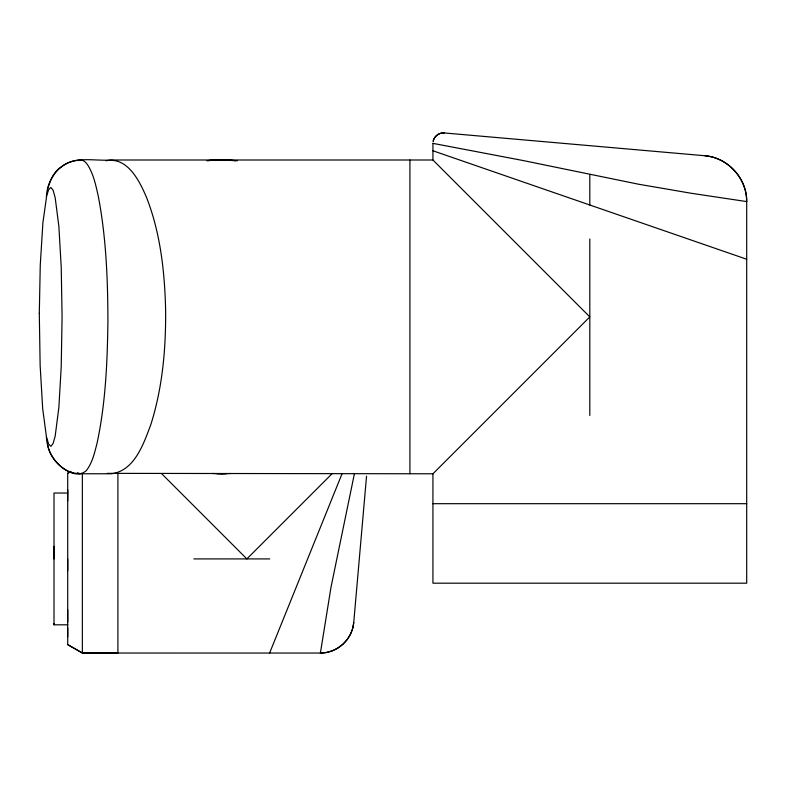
<?xml version="1.0" encoding="UTF-8"?>
<svg xmlns="http://www.w3.org/2000/svg" width="786" height="786" viewBox="0 0 786 786"><rect width="100%" height="100%" fill="white"/><g stroke="black" fill="none" stroke-linecap="round" stroke-linejoin="round"><path stroke-width="1.18" d="M67.714 624.811L54.008 624.811L54.008 623.593M54.008 558.915L54.008 546.329M67.714 636.925L67.714 627.994M67.714 622.109L67.714 609.749M67.714 570.754L67.714 558.915M67.714 500.928L67.714 489.845M432.929 160L432.929 143.366L523.132 160.541L638.438 184.199L691.405 193.297L746.7 201.58L746.7 583.183L432.929 583.183L432.929 473.781L589.814 316.896L432.929 160L111.288 160C94.733 161.277 75.525 155.657 61.259 166.937C53.772 171.613 50.284 180.22 47.926 188.345M366.541 476.159L353.739 622.492C352.482 639.273 337.223 653.254 320.393 653.048L82.353 653.028L67.714 644.638L67.714 473.152L70.848 471.423L67.714 473.241M353.739 622.473L352.649 628.466L350.438 634.292L347.107 639.716L342.775 644.422L337.636 648.224L331.977 650.946L326.131 652.508L320.393 653.048L331.004 587.201L354.398 473.791M46.394 196.932C47.022 178 61.593 159.617 81.528 160.069C84.181 160.55 86.106 162.702 87.59 164.785C93.554 174.138 95.804 185.25 98.221 195.911C106.139 237.038 107.81 279.089 107.918 320.875C107.397 361.629 105.658 402.697 97.179 442.675C94.703 452.323 92.532 462.64 86.283 470.676C72.587 482.408 49.204 459.574 47.966 445.574M269.608 653.038L342.156 473.477M332.154 473.634L246.873 558.915L161.592 473.634M78.069 160.668L80.162 160.03M106.012 160.747C127.764 156.493 139.81 181.517 146.756 197.974C160.413 233.285 164.657 271.494 165.6 309.104C166.033 348.169 162.584 387.753 150.657 425.118C143.474 444.011 134.563 470.893 111.288 473.781L80.162 473.752L77.372 472.72M230.809 473.516L221.652 473.781M444.296 132.952C439.109 132.451 434.059 136.292 433.115 141.401C434.049 136.283 439.119 132.451 444.296 132.952L704.678 155.726C727.757 157.465 746.965 178.432 746.68 201.57L746.68 201.57C747.014 178.432 727.757 157.465 704.688 155.736M432.929 473.781L107.328 473.359M67.714 493.028L54.008 493.028L54.008 624.811M432.929 503.688L746.7 503.688M193.837 558.915L269.755 558.915M67.714 644.599L82.353 652.999L117.91 653.048L117.91 473.349M237.215 160.776L221.652 160A311.128 220.001 90 0 0 207.003 160.688M80.162 473.752C60.738 473.241 47.101 455.34 46.394 436.849M433.528 143.504L432.968 143.376M432.929 150.765L746.7 259.242M589.814 174.472L589.814 204.999M589.814 238.993L589.814 415.46M409.919 160L409.919 473.781M82.353 473.978L82.353 653.048M226.348 473.712A156.886 156.886 0 0 1 216.946 473.712M207.553 160.639A156.886 156.886 0 0 1 235.751 160.639M221.652 473.712A306.039 216.405 -90 0 1 212.495 473.477M39.3 313.319L40.145 365.48L42.699 408.789L46.423 436.692L48.644 444.139L50.913 446.33L53.114 443.5L55.187 436.053L58.871 407.413L61.229 366.531L62.084 316.896L61.229 267.25L58.871 226.378L55.187 197.728L53.114 190.281L50.913 187.451L48.644 189.642L46.688 195.871L42.916 222.605L40.263 265.039L39.3 313.319"/></g></svg>
